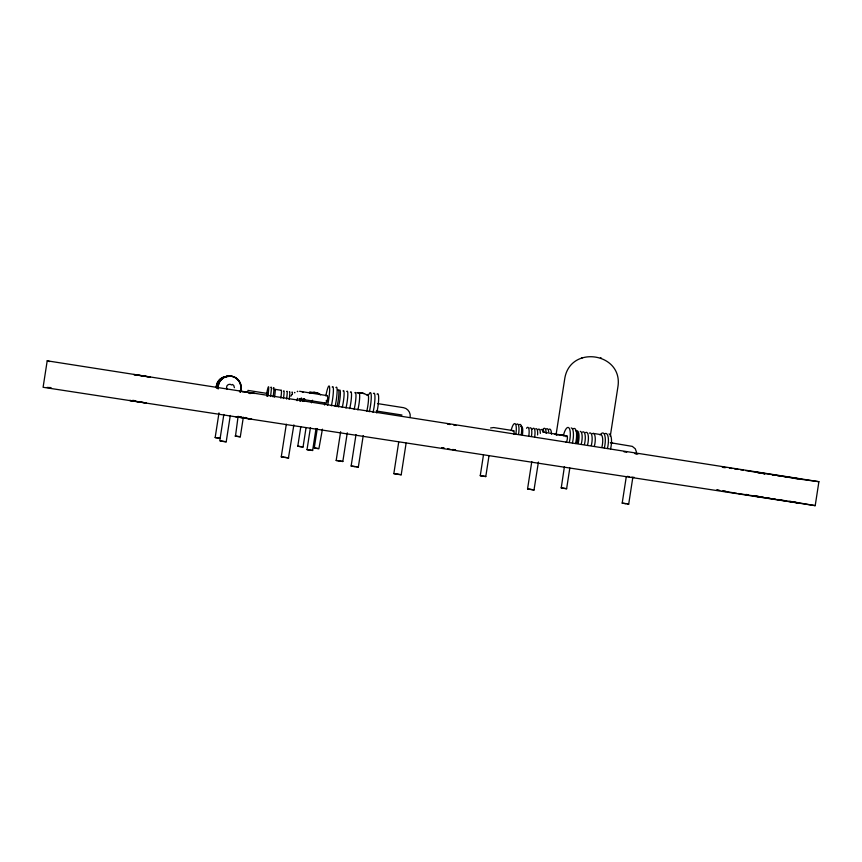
<?xml version="1.0" encoding="UTF-8"?>
<svg xmlns="http://www.w3.org/2000/svg" width="862" height="862" viewBox="0 0 862 862"><rect width="100%" height="100%" fill="white"/><g stroke="black" fill="none" stroke-linecap="round" stroke-linejoin="round"><path stroke-width="1.29" d="M234.399 387.684L233.764 385.497L232.46 384.441M410.183 416.82C410.786 412.65 407.737 408.416 403.588 407.694L377.491 403.578M326.245 401.261L326.342 400.356M267.285 396.078L267.457 393.471L247.857 390.389M815.204 505.649L818.9 481.696L47.205 360.822L43.1 387.286L815.204 505.649L790.023 501.328M220.424 438.402L215.166 437.551L218.991 412.876M230.294 415.462L226.21 441.807L223.172 441.452L219.756 440.848L223.84 414.471M243.343 417.197L240.293 436.829L235.488 436.14L238.117 416.227M293.867 424.869L288.436 457.991L281.26 456.86L286.324 424.179M306.064 427.627L303.058 447.001L300.73 446.721L297.789 446.214L300.784 426.819M316.031 428.511L312.626 450.492L310.158 450.19L307.023 449.641L310.428 427.649M322.431 429.168L318.886 448.736L314.264 447.992L317.27 428.543M347.267 432.821L342.828 461.504L338.26 460.879L336.18 460.459L340.63 431.722M363.214 435.612L358.333 467.15L355.273 466.784L351.136 466.019L356.006 434.567M406.11 443.165L401.207 474.779L399.925 474.66L393.837 473.615L398.686 442.271M488.991 455.804L485.78 476.567L481.028 475.867L480.253 475.695L483.496 454.77M538.416 462.054L534.009 489.993L527.555 488.948L531.8 461.536M556.733 434.857L556.087 434.663L564.707 378.924C569.804 344.326 623.495 352.623 617.903 386.887L610.264 436.323M569.825 468.023L566.625 488.732L561.248 487.903L564.405 466.687M632.783 477.667L628.7 504.141L627.945 504.087L622.192 503.117L626.254 476.869M266.832 396.067L267.457 393.471M327.215 396.175C328.39 395.906 327.28 401.703 326.375 403.168L298.92 398.858M290.914 396.175L292.046 394.311M281.26 456.86L283.663 457.097M490.597 427.972L493.646 427.552L513.677 430.698M622.192 503.117L626.006 503.634M581.494 358.129L582.141 357.967M235.046 436.043L240.293 436.829M215.166 437.551L220.209 438.252M561.13 487.87L566.625 488.732M527.555 488.948L529.128 489.12M480.253 475.695L483.776 476.19M393.837 473.615L399.612 474.423M351.136 466.019L355.133 466.525M336.18 460.459L337.43 460.588M47.065 387.447L51.03 387.609M307.034 449.63L311.581 450.276M556.087 434.663L557.261 434.739M314.264 447.981L318.412 448.574M297.799 446.193L303.058 447.001M611.352 443.262L612.58 443.219M762.967 473.497L765.133 473.723L761.211 473.022M245.875 417.671L246.64 417.758L245.336 417.52M554.794 434.319L564.675 435.709M249.086 393.363L250.389 393.525L249.635 393.374M220.575 440.902L226.21 441.807M794.915 478.464L797.576 478.819M800.248 479.186L818.9 481.696M756.049 496.178L748.539 495.154M757.59 496.512L761.534 497.051L760.499 496.846M719.835 490.424L716.721 489.993L718.499 490.359M624.066 451.828L626.706 452.205M723.315 467.269L725.772 467.613M757.827 472.419L801.671 479.164M562.121 435.278L564.761 435.655M799.16 478.884L783.773 476.654M444.307 448.165L441.603 447.82L443.736 448.186M236.253 416.734L241.683 417.531M338.184 460.685L342.828 461.504M254.247 393.449L244.302 391.919M447.464 424.136L450.083 424.524M634.917 453.606L636.996 453.908M729.467 468.131L731.924 468.497M734.37 468.863L738.055 469.413M239.41 416.712L241.953 417.1M452.313 449.533L455.405 450.007M631.868 477.074L634.378 477.451M723.412 490.941L725.955 491.329M754.207 496.006L759.39 496.674M761.609 497.018L763.84 497.352M284.611 457.237L288.738 457.981M453.714 425.074L456.052 425.44M740.512 469.779L743.098 470.178M745.695 470.577L759.918 472.818M772.374 474.908L774.927 475.307M777.492 475.695L780.045 476.093M529.904 489.228L534.095 489.982M376.328 411.002L401.972 415.021M766.232 497.719L770.068 498.311M772.632 498.71L775.186 499.109M738.174 493.538L747.246 494.95M627.267 476.352L629.562 476.718M447.658 448.811L449.986 449.177M243.009 417.736L247.125 418.372M593.271 433.403L600.695 434.577M299.599 391.283L327.538 395.69M275.032 389.322L281.271 390.303M543.34 432.153L566.808 435.849M610.285 442.691L632.32 446.376L635.272 448.8L636.512 452.194M762.18 473.303L764.723 473.712M635.499 453.531L638.009 453.929M745.878 494.422L748.281 494.81M777.707 499.507L786.381 500.887M727.075 491.771L736.87 493.333M452.992 449.501L455.589 449.921M248.181 418.544L251.682 419.126L235.412 416.637M132.78 400.334L134.698 400.647M788.945 501.307L798.007 502.869L754.175 496.049M755.64 496.006L759.39 496.631M722.173 490.963L725.847 491.577M254.861 393.46L239.377 391.079L242.976 391.714M722.345 467.29L724.414 467.646M484.433 476.298L485.78 476.567M757.008 472.43L759.637 472.904M356.879 466.816L358.333 467.15M627.536 503.893L628.7 504.141M312.087 450.373L312.626 450.492M400.334 474.553L401.207 474.779M600.405 357.87L601.396 358.129M47.205 360.822L49.748 361.577M217.978 388.687A11.475 11.411 18.4 0 1 227.633 376.198A11.475 11.411 18.4 0 1 240.617 385.303M240.703 389.268A11.475 11.411 18.4 0 1 240.229 391.197M218.129 388.687A11.497 11.432 18.5 0 1 227.805 376.166A11.497 11.432 18.5 0 1 240.821 385.292M240.972 386.273A11.497 11.432 18.5 0 1 241.015 388.266M240.907 389.258A11.497 11.432 18.5 0 1 240.067 392.124M218.28 388.676A11.529 11.465 18.6 0 1 231.479 376.134A11.529 11.465 18.6 0 1 240.272 392.124M216.524 387.781A11.238 11.174 17.9 0 1 226.555 376.457M216.384 387.792A11.217 11.152 17.8 0 1 228.333 376.457M216.233 387.803A11.184 11.12 17.8 0 1 228.161 376.489M227.159 389.333A3.2 3.179 18.6 0 1 231.77 385.002M350.392 392.124A11.314 1.616 -81.1 0 1 351.502 396.175A11.314 1.616 -81.1 0 1 349.692 408.631M354.81 392.824A11.314 1.659 -81.1 0 1 355.952 396.876A11.314 1.659 -81.1 0 1 354.153 409.331M346.718 391.531A11.325 1.584 -81.1 0 1 347.795 395.583A11.325 1.584 -81.1 0 1 345.974 408.049M343.033 390.949A11.325 1.562 -81.1 0 1 344.078 394.99A11.325 1.562 -81.1 0 1 342.257 407.467M339.8 389.98A11.335 1.53 -81.1 0 1 340.274 395.626A11.335 1.53 -81.1 0 1 338.529 406.886M337.861 390.13A11.335 1.519 -81.1 0 1 338.863 394.171A11.335 1.519 -81.1 0 1 337.042 406.648M335.9 387.62A13.609 1.799 -81.1 0 1 337.107 391.994A13.609 1.799 -81.1 0 1 335.124 406.411M332.215 387.038A13.609 1.767 -81.1 0 1 333.378 391.402A13.609 1.767 -81.1 0 1 331.396 405.83M325.825 395.906A13.62 1.724 -81.1 0 1 329.521 386.812A13.62 1.724 -81.1 0 1 327.646 405.237M324.521 405A13.62 1.724 -81.1 0 1 324.758 402.802M367.287 394.807A11.292 1.756 -81.1 0 1 368.537 398.869A11.292 1.756 -81.1 0 1 366.749 411.303M369.011 394.333A13.544 2.133 -81.1 0 1 371.274 396.143A13.544 2.133 -81.1 0 1 369.345 411.767M358.484 393.406A11.303 1.681 -81.1 0 1 359.659 397.457A11.303 1.681 -81.1 0 1 357.859 409.913M373.386 393.578A13.544 2.166 -81.1 0 1 374.959 397.996A13.544 2.166 -81.1 0 1 373.052 412.348M377.039 394.16A13.533 2.198 -81.1 0 1 378.655 398.578A13.533 2.198 -81.1 0 1 376.748 412.93M356.943 392.684A12.811 12.671 -86.9 0 1 362.396 393.309M357.482 392.695A12.844 12.704 -86.9 0 1 363.979 393.718M358.021 392.695A12.876 12.736 -86.9 0 1 367.363 395.475M303.747 401.099A8.286 8.243 -90 0 1 304.361 399.02M304.114 401.121A8.308 8.254 -89.9 0 1 304.728 399.031M303.144 401.056A8.254 8.211 89.9 0 1 303.747 398.987M303.446 398.977A8.232 8.189 89.9 0 0 302.842 401.035A8.232 8.189 89.9 0 1 303.316 398.966M300.913 400.765A9.859 9.805 89.8 0 1 301.635 398.298M309.577 392.479A9.859 9.805 89.8 0 1 312.13 392.544M300.622 400.755A9.848 9.794 89.8 0 1 301.344 398.287M309.253 392.479A9.848 9.794 89.8 0 1 311.818 392.544M300.321 400.733A9.827 9.773 89.8 0 1 301.043 398.266M308.941 392.479A9.827 9.773 89.8 0 1 311.494 392.544M309.986 393.104A10.042 9.988 -89.8 0 1 315.126 392.555M310.309 393.115A10.064 10.01 -89.7 0 1 320.19 394.667M310.632 393.115A10.085 10.032 -89.7 0 1 320.535 394.677M311.484 402.823A2.801 2.791 -89.7 0 1 312.604 400.259M286.744 391.477A7.887 0.765 -81.1 0 1 286.55 399.041M283.63 390.982A7.898 0.754 -81.1 0 1 283.415 398.556M289.33 391.876A7.887 0.787 -81.1 0 1 289.158 399.451M291.916 392.285A7.887 0.797 -81.1 0 1 292.38 394.311M294.502 392.695A7.887 0.808 -81.1 0 1 294.923 392.695M297.476 398.255A9.46 0.991 -81.1 0 1 297.131 400.69M297.271 391.596A9.46 0.991 -81.1 0 1 297.789 391.596M300.084 398.664A9.45 1.013 -81.1 0 1 299.739 401.099M302.433 392.415A9.45 1.024 -81.1 0 1 302.971 392.415M273.103 388.784A9.482 0.83 -81.1 0 1 273.944 388.773A9.482 0.83 -81.1 0 1 273.103 396.929M274.525 390.378A7.898 0.7 -81.1 0 1 275.226 390.378A7.898 0.7 -81.1 0 1 274.536 397.166M281.044 390.572A7.898 0.733 -81.1 0 1 280.807 398.147M270.851 387.437A9.493 0.808 -81.1 0 1 270.485 396.52M266.67 393.632A9.493 0.797 -81.1 0 1 268.61 386.779A9.493 0.797 -81.1 0 1 267.856 396.1M532.317 429.211A8.318 2.317 -81 0 1 534.634 429.448A8.318 2.317 -81 0 1 534.688 436.711M529.828 427.94A8.329 2.295 -81 0 1 531.488 436.215M535.647 428.856A8.318 2.327 -81 0 1 537.597 434.976M537.597 430.041A8.318 2.349 -81 0 1 540.334 433.381M540.927 429.696A8.308 2.36 -81 0 1 542.877 432.045M542.64 429.632A8.308 2.37 -81 0 1 543.944 432.218M542.855 429.427A9.967 2.855 -81 0 1 546.185 433.435M546.325 428.931A9.967 2.866 -81 0 1 548.706 431.754M548.954 429.341A9.967 2.888 -81 0 1 551.497 434.265M519.355 424.664A9.999 2.683 -81 0 1 521.262 434.588M520.82 426.518A8.329 2.241 -81 0 1 522.415 434.793M526.51 428.285A8.329 2.284 -81 0 1 528.783 428.522A8.329 2.284 -81 0 1 528.815 435.795M516.704 424.244A10.01 2.661 -81 0 1 518.579 434.168M511.123 430.612A10.01 2.64 -81 0 1 515.131 423.673A10.01 2.64 -81 0 1 515.896 433.748M513.041 431.442A2.78 0.733 -81 0 1 513.989 431.108A2.78 0.733 -81 0 1 513.849 434.243M585.61 432.573A9.816 3.103 -81 0 1 588.218 435.396A9.816 3.103 -81 0 1 587.572 444.889M589.317 433.166A9.805 3.136 -81 0 1 591.957 435.989A9.805 3.136 -81 0 1 591.321 445.482M582.507 432.088A9.816 3.082 -81 0 1 585.104 434.901A9.816 3.082 -81 0 1 584.447 444.404M580.255 431.334A9.816 3.06 -81 0 1 581.322 443.908M576.312 431.108A9.827 3.039 -81 0 1 578.865 433.92A9.827 3.039 -81 0 1 578.197 443.424M575.902 430.644A9.827 3.039 -81 0 1 576.937 443.219M573.338 428.726A11.799 3.62 -81 0 1 576.387 432.088A11.799 3.62 -81 0 1 575.568 443.51M571.226 427.918A11.799 3.599 -81 0 1 572.433 443.014M563.36 435.698A11.799 3.577 -81 0 1 568.995 427.929A11.799 3.577 -81 0 1 569.297 442.518M599.823 434.825A9.794 3.2 -81 0 1 602.527 437.659A9.794 3.2 -81 0 1 601.913 447.141M600.695 434.308A11.745 3.857 -81 0 1 604.844 435.59A11.745 3.857 -81 0 1 604.327 448.014M592.409 433.651A9.805 3.157 -81 0 1 595.071 436.474A9.805 3.157 -81 0 1 594.435 445.966M604.876 433.726A11.745 3.879 -81 0 1 608.173 437.12A11.745 3.879 -81 0 1 607.43 448.499M609.025 433.909A11.745 3.911 -81 0 1 610.544 448.983M565.968 436.711A3.276 0.991 -81 0 1 567.411 437.971A3.276 0.991 -81 0 1 565.795 442.325M134.795 374.647L133.729 374.528L150.419 377.147L134.795 374.647M130.884 400.571L129.709 400.431L146.411 402.996L130.884 400.571"/></g></svg>
